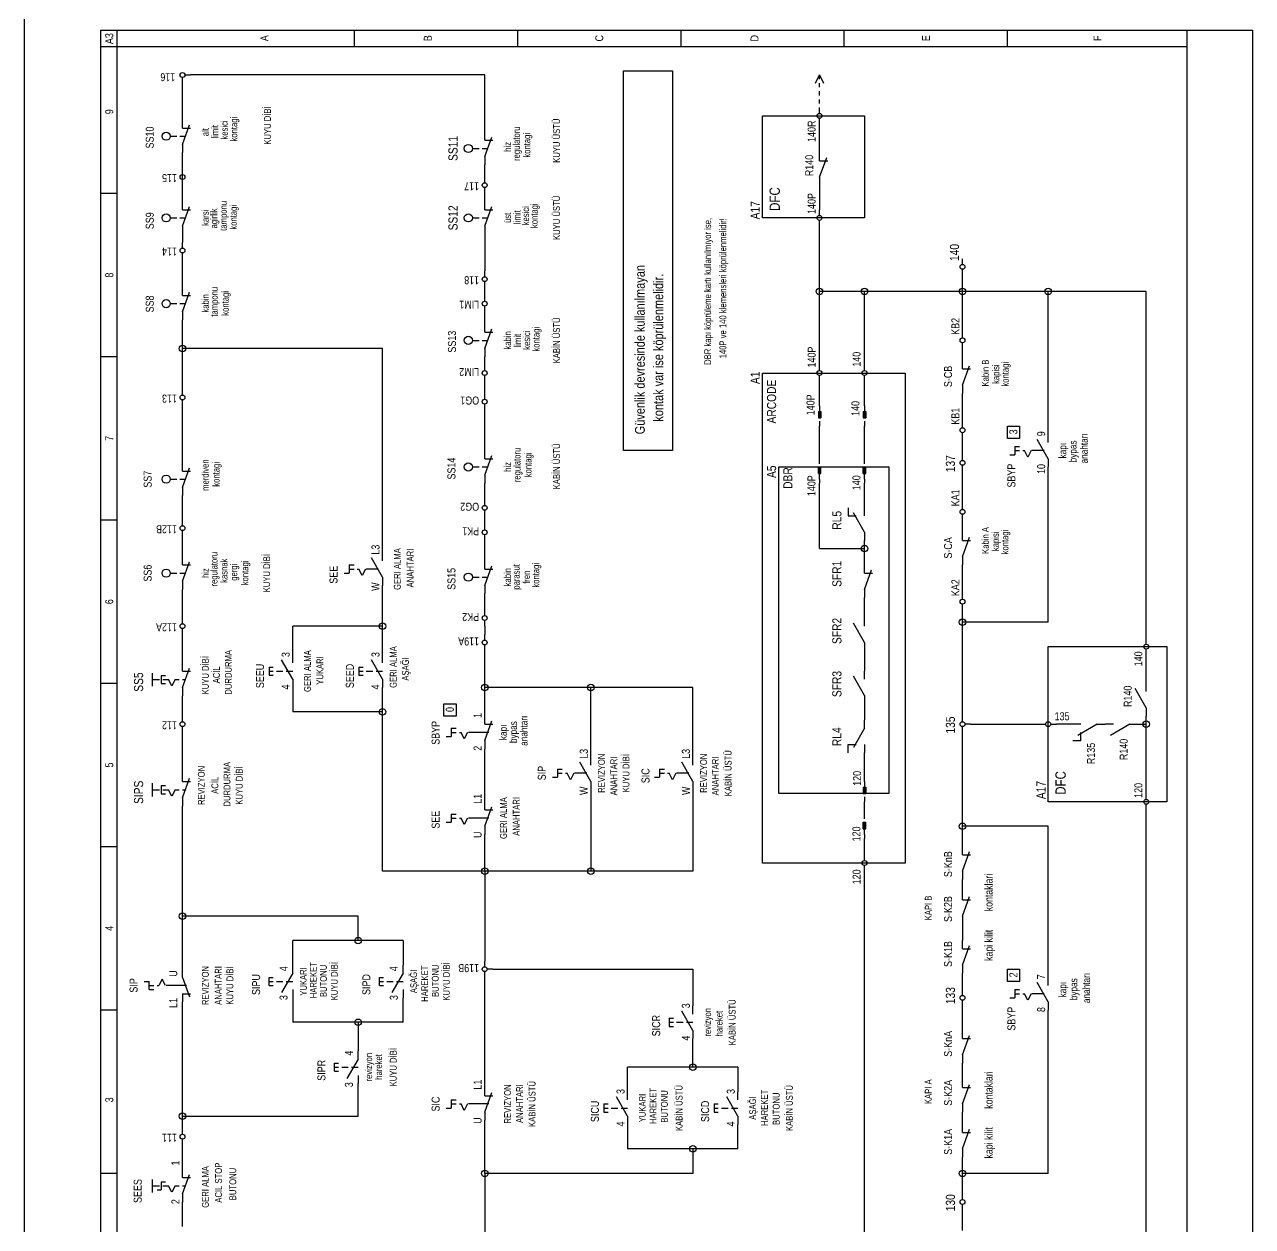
# Model space of a CAD drawing. Header units: centimetres. Extents: x 0 to 12993, y -30 to 2970.
# Drawn here: x 10878 to 11589, y 323 to 1019 of the extents above; entities that cross this region are included whole.
import ezdxf
from ezdxf.enums import TextEntityAlignment as Align

# ---------------------------------------------------------------- set-up
doc = ezdxf.new("R2010")
doc.units = ezdxf.units.CM
for name, color, linetype in [('SCOTT-CERCEVE', 7, 'CONTINUOUS'), ('SCOTT-ELEKTRIK', 3, 'CONTINUOUS'), ('SCOTT-ELEKTRIK-YAZI', 4, 'CONTINUOUS')]:
    doc.layers.add(name, color=color, linetype=linetype)
doc.styles.get("Standard").update_dxf_attribs({"font": 'arial.ttf', "width": 0.8})

msp = doc.modelspace()

# ---------------------------------------------------------------- linework, layer by layer
at = {"layer": 'SCOTT-CERCEVE'}
msp.add_line((10878.2, 0), (10878.2, 2970), dxfattribs=at)
at = {"layer": 'SCOTT-ELEKTRIK'}
for p, q in [((10922.36, 70.2), (10922.36, 1015.95)), ((10922.36, 1015.95), (11589.11, 1015.95)), ((10931.81, 79.66), (10931.81, 1015.95)), ((11068.95, 1015.95), (11068.95, 1006.5)), ((11163.52, 1015.95), (11163.52, 1006.5)), ((11258.1, 1015.95), (11258.1, 1006.5)), ((11352.67, 1006.5), (11352.67, 1015.95)), ((11447.25, 1006.5), (11447.25, 1015.95)), ((11551.28, 70.2), (11551.28, 1015.95)), ((11589.11, 1015.95), (11589.11, 70.2)), ((10922.36, 1006.5), (11551.28, 1006.5)), ((10969.64, 985.22), (10969.64, 988.53)), ((10971.06, 989.94), (10974.37, 989.94)), ((11144.61, 989.94), (10974.37, 989.94)), ((11144.61, 956.84), (11144.61, 989.94)), ((11225, 772.42), (11225, 992.31)), ((11225, 992.31), (11253.37, 992.31)), ((11253.37, 992.31), (11253.37, 772.42)), ((11336.12, 985.22), (11338.49, 989.94)), ((11338.49, 987.58), (11338.49, 989.94)), ((11338.49, 989.94), (11340.85, 985.22)), ((10969.64, 963.94), (10969.64, 985.22)), ((11338.49, 982.85), (11338.49, 985.22)), ((11338.49, 978.12), (11338.49, 980.49)), ((11338.49, 973.39), (11338.49, 975.76)), ((11338.49, 967.72), (11338.49, 971.03)), ((10969.64, 959.21), (10969.64, 963.94)), ((10969.64, 949.75), (10973.77, 961.1)), ((11305.39, 907.19), (11305.39, 966.3)), ((11305.39, 966.3), (11364.5, 966.3)), ((11338.49, 961.57), (11338.49, 964.88)), ((11338.49, 945.02), (11338.49, 961.57)), ((11364.5, 966.3), (11364.5, 907.19)), ((10962.55, 954.48), (10966.44, 954.48)), ((10968.13, 954.48), (10971.36, 954.48)), ((10969.64, 959.21), (10974.37, 959.21)), ((11144.61, 952.11), (11144.61, 956.84)), ((11144.61, 942.66), (11148.74, 954.01)), ((10969.64, 949.75), (10969.64, 945.02)), ((11137.52, 947.39), (11141.41, 947.39)), ((11143.09, 947.39), (11146.33, 947.39)), ((11144.61, 952.11), (11149.34, 952.11)), ((10969.64, 935.56), (10969.64, 945.02)), ((11144.61, 942.66), (11144.61, 937.93)), ((11338.49, 940.29), (11338.49, 945.02)), ((11338.49, 930.84), (11342.62, 942.18)), ((11338.49, 940.29), (11343.22, 940.29)), ((10969.64, 932.25), (10969.64, 935.56)), ((10969.64, 926.11), (10969.64, 933.2)), ((11144.61, 930.84), (11144.61, 937.93)), ((10969.64, 926.11), (10969.64, 929.42)), ((10969.64, 916.65), (10969.64, 926.11)), ((11144.61, 927.52), (11144.61, 930.84)), ((11144.61, 921.38), (11144.61, 924.69)), ((11338.49, 930.84), (11338.49, 926.11)), ((11338.49, 926.11), (11338.49, 911.92)), ((10931.81, 921.38), (10922.36, 921.38)), ((11144.61, 916.65), (11144.61, 921.38)), ((10969.64, 911.92), (10969.64, 916.65)), ((10969.64, 902.46), (10973.77, 913.81)), ((10969.64, 911.92), (10974.37, 911.92)), ((11144.61, 911.92), (11144.61, 916.65)), ((11144.61, 902.46), (11148.74, 913.81)), ((11144.61, 911.92), (11149.34, 911.92)), ((11338.49, 908.61), (11338.49, 911.92)), ((10962.55, 907.19), (10966.44, 907.19)), ((10968.13, 907.19), (10971.36, 907.19)), ((11137.52, 907.19), (11141.41, 907.19)), ((11143.09, 907.19), (11146.33, 907.19)), ((11364.5, 907.19), (11305.39, 907.19)), ((11338.49, 902.46), (11338.49, 905.77)), ((10969.64, 902.46), (10969.64, 897.73)), ((10969.64, 897.73), (10969.64, 893)), ((11144.61, 902.46), (11144.61, 897.73)), ((11144.61, 897.73), (11144.61, 876.45)), ((11338.49, 864.63), (11338.49, 902.46)), ((10969.64, 889.69), (10969.64, 893)), ((10969.64, 883.55), (10969.64, 886.86)), ((10969.64, 867), (10969.64, 883.55)), ((10969.64, 867), (10969.64, 883.55)), ((11421.24, 880.24), (11421.24, 883.55)), ((11144.61, 873.14), (11144.61, 876.45)), ((11421.24, 874.09), (11421.24, 877.4)), ((11144.61, 867), (11144.61, 870.31)), ((11421.24, 864.63), (11421.24, 874.09)), ((10969.64, 862.27), (10969.64, 867)), ((10969.64, 852.81), (10973.77, 864.16)), ((10969.64, 862.27), (10974.37, 862.27)), ((11144.61, 862.27), (11144.61, 867)), ((11144.61, 858.96), (11144.61, 862.27)), ((11338.49, 822.07), (11338.49, 864.63)), ((11364.5, 864.63), (11338.49, 864.63)), ((11364.5, 822.07), (11364.5, 864.63)), ((11421.24, 864.63), (11364.5, 864.63)), ((11421.24, 840.99), (11421.24, 864.63)), ((11470.89, 864.63), (11421.24, 864.63)), ((11470.89, 781.88), (11470.89, 864.63)), ((11527.64, 864.63), (11470.89, 864.63)), ((11527.64, 663.66), (11527.64, 864.63)), ((10962.55, 857.54), (10966.44, 857.54)), ((10968.13, 857.54), (10971.36, 857.54)), ((11144.61, 852.81), (11144.61, 856.12)), ((10969.64, 852.81), (10969.64, 848.08)), ((10969.64, 831.53), (10969.64, 848.08)), ((11144.61, 845.72), (11144.61, 852.81)), ((11144.61, 840.99), (11144.61, 845.72)), ((11144.61, 831.53), (11148.74, 842.88)), ((11144.61, 840.99), (11149.34, 840.99)), ((11421.24, 837.68), (11421.24, 840.99)), ((11137.52, 836.26), (11141.41, 836.26)), ((11143.09, 836.26), (11146.33, 836.26)), ((11421.24, 831.53), (11421.24, 834.84)), ((10931.81, 826.8), (10922.36, 826.8)), ((11085.5, 831.53), (10969.64, 831.53)), ((10969.64, 807.89), (10969.64, 831.53)), ((11085.5, 713.31), (11085.5, 831.53)), ((11144.61, 831.53), (11144.61, 826.8)), ((11144.61, 822.07), (11144.61, 826.8)), ((11421.24, 824.44), (11421.24, 831.53)), ((11144.61, 818.76), (11144.61, 822.07)), ((11338.49, 818.76), (11338.49, 822.07)), ((11364.5, 818.76), (11364.5, 822.07)), ((11421.24, 819.71), (11421.24, 824.44)), ((11421.24, 810.25), (11425.37, 821.6)), ((11421.24, 819.71), (11425.97, 819.71)), ((11144.61, 812.62), (11144.61, 815.93)), ((11144.61, 805.52), (11144.61, 812.62)), ((11305.39, 533.62), (11305.39, 817.34)), ((11305.39, 817.34), (11388.14, 817.34)), ((11338.49, 812.62), (11338.49, 815.93)), ((11338.49, 800.79), (11338.49, 812.62)), ((11364.5, 812.62), (11364.5, 815.93)), ((11364.5, 800.79), (11364.5, 812.62)), ((11388.14, 817.34), (11388.14, 533.62)), ((10969.64, 804.58), (10969.64, 807.89)), ((11144.61, 802.21), (11144.61, 805.52)), ((11421.24, 810.25), (11421.24, 805.52)), ((11421.24, 788.97), (11421.24, 805.52)), ((10969.64, 798.43), (10969.64, 801.74)), ((10969.64, 765.33), (10969.64, 798.43)), ((11144.61, 796.07), (11144.61, 799.38)), ((11338.49, 798.43), (11338.49, 800.79)), ((11338.49, 798.43), (11338.49, 791.34)), ((11364.5, 798.43), (11364.5, 800.79)), ((11364.5, 798.43), (11364.5, 791.34)), ((11144.61, 772.42), (11144.61, 796.07)), ((11337.78, 795.12), (11337.78, 791.34)), ((11337.78, 795.12), (11339.2, 795.12)), ((11337.78, 791.34), (11339.2, 791.34)), ((11338.01, 795.12), (11338.01, 791.34)), ((11338.25, 795.12), (11338.25, 791.34)), ((11338.49, 789.44), (11338.49, 786.61)), ((11338.72, 795.12), (11338.72, 791.34)), ((11338.96, 795.12), (11338.96, 791.34)), ((11339.2, 795.12), (11339.2, 791.34)), ((11363.79, 795.12), (11363.79, 791.34)), ((11363.79, 795.12), (11365.2, 795.12)), ((11363.79, 791.34), (11365.2, 791.34)), ((11364.02, 795.12), (11364.02, 791.34)), ((11364.26, 795.12), (11364.26, 791.34)), ((11364.5, 789.44), (11364.5, 786.61)), ((11364.73, 795.12), (11364.73, 791.34)), ((11364.97, 795.12), (11364.97, 791.34)), ((11365.2, 795.12), (11365.2, 791.34)), ((11338.49, 767.69), (11338.49, 786.61)), ((11364.5, 767.69), (11364.5, 786.61)), ((11421.24, 785.66), (11421.24, 788.97)), ((11421.24, 779.51), (11421.24, 782.82)), ((11447.25, 779.51), (11447.25, 786.61)), ((11447.25, 786.61), (11454.34, 786.61)), ((11454.34, 786.61), (11454.34, 779.51)), ((11421.24, 770.06), (11421.24, 779.51)), ((11454.34, 779.51), (11447.25, 779.51)), ((11470.89, 767.69), (11464.43, 778.88)), ((11470.89, 777.15), (11470.89, 781.88)), ((11144.61, 767.69), (11144.61, 772.42)), ((11144.61, 758.23), (11148.74, 769.58)), ((11253.37, 772.42), (11225, 772.42)), ((11421.24, 766.75), (11421.24, 770.06)), ((11448.67, 770.06), (11451.5, 770.06)), ((11451.5, 774.79), (11454.34, 774.79)), ((11451.5, 774.79), (11451.5, 770.06)), ((11451.5, 772.42), (11454.34, 772.42)), ((11456.23, 772.42), (11457.18, 772.42)), ((11459.07, 768.64), (11457.18, 772.42)), ((11460.96, 772.42), (11459.07, 768.64)), ((11468.53, 772.42), (11461.44, 772.42)), ((10969.64, 760.6), (10969.64, 765.33)), ((10969.64, 751.14), (10973.77, 762.49)), ((11137.52, 762.96), (11141.41, 762.96)), ((11143.09, 762.96), (11146.33, 762.96)), ((11144.61, 767.69), (11149.34, 767.69)), ((11314.84, 573.81), (11314.84, 762.96)), ((11314.84, 762.96), (11378.68, 762.96)), ((11337.78, 762.96), (11339.2, 762.96)), ((11337.78, 759.18), (11337.78, 762.96)), ((11338.01, 759.18), (11338.01, 762.96)), ((11338.25, 759.18), (11338.25, 762.96)), ((11338.49, 764.86), (11338.49, 767.69)), ((11338.49, 755.87), (11338.49, 762.96)), ((11338.72, 759.18), (11338.72, 762.96)), ((11338.96, 759.18), (11338.96, 762.96)), ((11339.2, 759.18), (11339.2, 762.96)), ((11363.79, 762.96), (11365.2, 762.96)), ((11363.79, 759.18), (11363.79, 762.96)), ((11364.02, 759.18), (11364.02, 762.96)), ((11364.26, 759.18), (11364.26, 762.96)), ((11364.5, 764.86), (11364.5, 767.69)), ((11364.5, 755.87), (11364.5, 762.96)), ((11364.73, 759.18), (11364.73, 762.96)), ((11364.97, 759.18), (11364.97, 762.96)), ((11365.2, 759.18), (11365.2, 762.96)), ((11378.68, 762.96), (11378.68, 573.81)), ((11421.24, 760.6), (11421.24, 763.91)), ((11470.89, 767.69), (11470.89, 762.96)), ((11470.89, 673.12), (11470.89, 762.96)), ((10962.55, 755.87), (10966.44, 755.87)), ((10968.13, 755.87), (10971.36, 755.87)), ((10969.64, 760.6), (10974.37, 760.6)), ((11144.61, 758.23), (11144.61, 753.51)), ((11337.78, 759.18), (11339.2, 759.18)), ((11338.49, 755.87), (11338.49, 753.51)), ((11363.79, 759.18), (11365.2, 759.18)), ((11364.5, 755.87), (11364.5, 753.51)), ((11421.24, 741.68), (11421.24, 760.6)), ((10969.64, 751.14), (10969.64, 746.41)), ((11144.61, 744.05), (11144.61, 753.51)), ((11338.49, 715.68), (11338.49, 753.51)), ((11364.5, 739.32), (11364.5, 753.51)), ((10969.64, 732.23), (10969.64, 746.41)), ((11144.61, 740.74), (11144.61, 744.05)), ((11421.24, 738.37), (11421.24, 741.68)), ((11144.61, 734.59), (11144.61, 737.9)), ((11144.61, 729.86), (11144.61, 734.59)), ((11355.04, 739.32), (11355.04, 734.59)), ((11355.04, 734.59), (11359.77, 734.59)), ((11364.5, 725.13), (11358.04, 736.32)), ((11364.5, 734.59), (11364.5, 739.32)), ((11421.24, 732.23), (11421.24, 735.54)), ((10931.81, 732.23), (10922.36, 732.23)), ((10969.64, 728.92), (10969.64, 732.23)), ((10969.64, 722.77), (10969.64, 726.08)), ((11144.61, 726.55), (11144.61, 729.86)), ((11364.5, 725.13), (11364.5, 720.4)), ((11421.24, 725.13), (11421.24, 732.23)), ((11421.24, 720.4), (11421.24, 725.13)), ((10969.64, 710.95), (10969.64, 722.77)), ((11144.61, 720.4), (11144.61, 723.71)), ((11144.61, 708.58), (11144.61, 720.4)), ((11364.5, 715.68), (11364.5, 720.4)), ((11421.24, 710.95), (11425.37, 722.3)), ((11421.24, 720.4), (11425.97, 720.4)), ((10969.64, 706.22), (10969.64, 710.95)), ((11085.5, 708.58), (11085.5, 713.31)), ((11338.49, 715.68), (11364.5, 715.68)), ((11364.5, 706.22), (11364.5, 715.68)), ((11421.24, 710.95), (11421.24, 706.22)), ((10969.64, 696.76), (10973.77, 708.11)), ((10969.64, 706.22), (10974.37, 706.22)), ((11066.11, 706.22), (11068.95, 706.22)), ((11066.11, 706.22), (11066.11, 701.49)), ((11066.11, 703.85), (11068.95, 703.85)), ((11070.84, 703.85), (11071.78, 703.85)), ((11073.68, 700.07), (11071.78, 703.85)), ((11075.57, 703.85), (11073.68, 700.07)), ((11083.13, 703.85), (11076.04, 703.85)), ((11085.5, 699.13), (11079.04, 710.31)), ((11144.61, 703.85), (11144.61, 708.58)), ((11144.61, 694.4), (11148.74, 705.75)), ((11144.61, 703.85), (11149.34, 703.85)), ((11364.5, 701.49), (11364.5, 706.22)), ((11421.24, 689.67), (11421.24, 706.22)), ((10962.55, 701.49), (10966.44, 701.49)), ((10968.13, 701.49), (10971.36, 701.49)), ((10969.64, 696.76), (10969.64, 692.03)), ((11063.27, 701.49), (11066.11, 701.49)), ((11085.5, 699.13), (11085.5, 694.4)), ((11137.52, 699.13), (11141.41, 699.13)), ((11143.09, 699.13), (11146.33, 699.13)), ((11364.5, 692.03), (11368.63, 703.38)), ((11364.5, 701.49), (11369.22, 701.49)), ((10969.64, 675.48), (10969.64, 692.03)), ((11085.5, 670.75), (11085.5, 694.4)), ((11144.61, 694.4), (11144.61, 689.67)), ((11144.61, 680.21), (11144.61, 689.67)), ((11364.5, 692.03), (11364.5, 687.3)), ((11421.24, 686.36), (11421.24, 689.67)), ((11364.5, 675.48), (11364.5, 687.3)), ((11421.24, 680.21), (11421.24, 683.52)), ((10969.64, 672.17), (10969.64, 675.48)), ((11144.61, 676.9), (11144.61, 680.21)), ((11364.5, 670.75), (11364.5, 675.48)), ((11421.24, 673.12), (11421.24, 680.21)), ((10969.64, 666.02), (10969.64, 669.33)), ((11033.48, 654.2), (11033.48, 670.75)), ((11085.5, 670.75), (11033.48, 670.75)), ((11085.5, 654.2), (11085.5, 670.75)), ((11144.61, 670.75), (11144.61, 674.06)), ((11144.61, 670.75), (11144.61, 666.02)), ((11364.5, 661.3), (11358.04, 672.48)), ((11470.89, 673.12), (11421.24, 673.12)), ((11421.24, 618.74), (11421.24, 673.12)), ((10969.64, 649.38), (10969.64, 666.02)), ((11144.61, 662.71), (11144.61, 666.02)), ((11364.5, 661.3), (11364.5, 656.57)), ((11527.64, 660.35), (11527.64, 663.66)), ((11033.48, 649.47), (11033.48, 654.2)), ((11085.5, 649.47), (11085.5, 654.2)), ((11144.61, 656.57), (11144.61, 659.88)), ((11144.61, 635.29), (11144.61, 656.57)), ((11364.5, 656.57), (11364.5, 644.74)), ((11470.89, 569.08), (11470.89, 658.93)), ((11470.89, 658.93), (11539.46, 658.93)), ((11527.64, 654.2), (11527.64, 657.51)), ((11527.64, 637.65), (11527.64, 654.2)), ((11539.46, 658.93), (11539.46, 569.08)), ((10969.64, 644.65), (10969.64, 649.38)), ((11019.77, 647.11), (11022.13, 647.11)), ((11019.77, 647.11), (11019.77, 642.38)), ((11033.48, 640.02), (11027.02, 651.2)), ((11071.78, 647.11), (11074.15, 647.11)), ((11071.78, 647.11), (11071.78, 642.38)), ((11085.5, 640.02), (11079.04, 651.2)), ((10952.23, 636.06), (10952.23, 643.62)), ((10952.24, 639.92), (10956.4, 639.92)), ((10957.35, 642.29), (10959.71, 642.29)), ((10957.35, 642.29), (10957.35, 637.56)), ((10958.29, 639.92), (10961.6, 639.92)), ((10963.5, 636.14), (10961.6, 639.92)), ((10965.39, 639.92), (10963.5, 636.14)), ((10965.39, 639.92), (10967.75, 639.92)), ((10969.64, 635.19), (10973.77, 646.54)), ((10969.64, 644.65), (10974.37, 644.65)), ((10969.64, 639.92), (10971.35, 639.92)), ((11019.77, 644.74), (11022.13, 644.74)), ((11019.77, 642.38), (11022.13, 642.38)), ((11024.02, 644.74), (11027.81, 644.74)), ((11029.7, 644.74), (11033.48, 644.74)), ((11033.48, 640.02), (11033.48, 635.29)), ((11071.78, 644.74), (11074.15, 644.74)), ((11071.78, 642.38), (11074.15, 642.38)), ((11076.04, 644.74), (11079.82, 644.74)), ((11081.72, 644.74), (11085.5, 644.74)), ((11085.5, 640.02), (11085.5, 635.29)), ((11364.5, 630.56), (11358.04, 641.75)), ((11364.5, 640.02), (11364.5, 644.74)), ((10931.81, 637.65), (10922.36, 637.65)), ((10957.35, 637.56), (10959.71, 637.56)), ((10969.64, 635.19), (10969.64, 630.46)), ((11033.48, 635.29), (11033.48, 621.1)), ((11085.5, 621.1), (11085.5, 635.29)), ((11144.61, 618.74), (11144.61, 635.29)), ((11206.08, 635.29), (11144.61, 635.29)), ((11265.19, 635.29), (11206.08, 635.29)), ((11206.08, 595.09), (11206.08, 635.29)), ((11265.19, 595.09), (11265.19, 635.29)), ((11527.64, 623.46), (11521.18, 634.65)), ((11527.64, 632.92), (11527.64, 637.65)), ((10969.64, 618.74), (10969.64, 630.46)), ((11120.96, 618.74), (11120.96, 625.83)), ((11120.96, 625.83), (11128.06, 625.83)), ((11128.06, 625.83), (11128.06, 618.74)), ((11364.5, 630.56), (11364.5, 625.83)), ((11364.5, 625.83), (11364.5, 616.37)), ((10969.64, 615.43), (10969.64, 618.74)), ((11085.5, 621.1), (11033.48, 621.1)), ((11085.5, 528.89), (11085.5, 621.1)), ((11128.06, 618.74), (11120.96, 618.74)), ((11144.61, 614.01), (11144.61, 618.74)), ((11421.24, 615.43), (11421.24, 618.74)), ((11527.64, 623.46), (11527.64, 618.74)), ((11527.64, 614.01), (11527.64, 618.74)), ((10969.64, 609.28), (10969.64, 612.59)), ((11125.22, 611.64), (11128.06, 611.64)), ((11125.22, 611.64), (11125.22, 606.91)), ((11144.61, 604.55), (11148.74, 615.9)), ((11144.61, 614.01), (11149.34, 614.01)), ((11364.5, 611.64), (11358.04, 600.45)), ((11364.5, 611.64), (11364.5, 616.37)), ((11421.24, 609.28), (11421.24, 612.59)), ((11425.97, 614.01), (11422.66, 614.01)), ((11425.97, 614.01), (11466.16, 614.01)), ((11466.16, 614.01), (11469.47, 614.01)), ((11472.31, 614.01), (11475.62, 614.01)), ((11485.08, 614.01), (11475.62, 614.01)), ((11489.81, 614.01), (11485.08, 614.01)), ((11499.27, 614.01), (11488.08, 607.55)), ((11499.27, 614.01), (11503.99, 614.01)), ((11508.72, 614.01), (11503.99, 614.01)), ((11518.18, 614.01), (11506.99, 607.55)), ((11518.18, 614.01), (11522.91, 614.01)), ((11522.91, 614.01), (11527.64, 614.01)), ((11527.64, 573.81), (11527.64, 614.01)), ((10969.64, 585.54), (10969.64, 609.28)), ((11122.38, 606.91), (11125.22, 606.91)), ((11125.22, 609.28), (11128.06, 609.28)), ((11129.95, 609.28), (11130.89, 609.28)), ((11132.79, 605.5), (11130.89, 609.28)), ((11134.68, 609.28), (11132.79, 605.5)), ((11146.97, 609.28), (11135.15, 609.28)), ((11144.61, 604.55), (11144.61, 599.82)), ((11421.24, 554.9), (11421.24, 609.28)), ((11485.08, 604.55), (11489.81, 604.55)), ((11489.81, 604.55), (11489.81, 609.28)), ((11144.61, 569.08), (11144.61, 599.82)), ((11355.04, 597.46), (11355.04, 602.19)), ((11355.04, 602.19), (11359.77, 602.19)), ((11364.5, 602.19), (11364.5, 597.46)), ((11364.5, 583.27), (11364.5, 597.46)), ((11206.08, 580.91), (11199.62, 592.09)), ((11206.08, 590.36), (11206.08, 595.09)), ((11265.19, 580.91), (11258.73, 592.09)), ((11265.19, 590.36), (11265.19, 595.09)), ((10969.64, 580.81), (10969.64, 585.54)), ((11183.86, 583.27), (11186.69, 583.27)), ((11186.69, 588), (11189.53, 588)), ((11186.69, 588), (11186.69, 583.27)), ((11186.69, 585.63), (11189.53, 585.63)), ((11191.42, 585.63), (11192.37, 585.63)), ((11194.26, 581.85), (11192.37, 585.63)), ((11196.15, 585.63), (11194.26, 581.85)), ((11203.72, 585.63), (11196.62, 585.63)), ((11242.97, 583.27), (11245.8, 583.27)), ((11245.8, 588), (11248.64, 588)), ((11245.8, 588), (11245.8, 583.27)), ((11245.8, 585.63), (11248.64, 585.63)), ((11250.53, 585.63), (11251.48, 585.63)), ((11253.37, 581.85), (11251.48, 585.63)), ((11255.26, 585.63), (11253.37, 581.85)), ((11262.83, 585.63), (11255.73, 585.63)), ((11364.5, 580.91), (11364.5, 583.27)), ((10952.23, 572.22), (10952.23, 579.79)), ((10952.24, 576.08), (10956.4, 576.08)), ((10957.35, 578.45), (10959.71, 578.45)), ((10957.35, 578.45), (10957.35, 573.72)), ((10958.29, 576.08), (10961.6, 576.08)), ((10963.5, 572.3), (10961.6, 576.08)), ((10965.39, 576.08), (10963.5, 572.3)), ((10965.39, 576.08), (10967.75, 576.08)), ((10969.64, 571.35), (10973.77, 582.7)), ((10969.64, 580.81), (10974.37, 580.81)), ((10969.64, 576.08), (10971.35, 576.08)), ((11206.08, 580.91), (11206.08, 576.18)), ((11206.08, 576.18), (11206.08, 528.89)), ((11265.19, 580.91), (11265.19, 576.18)), ((11265.19, 576.18), (11265.19, 528.89)), ((11363.79, 577.6), (11363.79, 573.81)), ((11363.79, 577.6), (11365.2, 577.6)), ((11364.02, 577.6), (11364.02, 573.81)), ((11364.26, 577.6), (11364.26, 573.81)), ((11364.5, 580.91), (11364.5, 573.81)), ((11364.73, 577.6), (11364.73, 573.81)), ((11364.97, 577.6), (11364.97, 573.81)), ((11365.2, 577.6), (11365.2, 573.81)), ((10957.35, 573.72), (10959.71, 573.72)), ((10969.64, 571.35), (10969.64, 566.63)), ((11144.61, 564.36), (11144.61, 569.08)), ((11378.68, 573.81), (11314.84, 573.81)), ((11363.79, 573.81), (11365.2, 573.81)), ((11364.5, 571.92), (11364.5, 569.08)), ((11364.5, 561.99), (11364.5, 569.08)), ((11539.46, 569.08), (11470.89, 569.08)), ((11527.64, 570.5), (11527.64, 573.81)), ((10969.64, 502.88), (10969.64, 566.63)), ((11125.22, 561.99), (11128.06, 561.99)), ((11125.22, 561.99), (11125.22, 557.26)), ((11144.61, 554.9), (11148.74, 566.25)), ((11144.61, 564.36), (11149.34, 564.36)), ((11364.5, 559.15), (11364.5, 561.99)), ((11527.64, 564.36), (11527.64, 567.67)), ((11527.64, 117.49), (11527.64, 564.36)), ((11122.38, 557.26), (11125.22, 557.26)), ((11125.22, 559.63), (11128.06, 559.63)), ((11129.95, 559.63), (11130.89, 559.63)), ((11132.79, 555.84), (11130.89, 559.63)), ((11134.68, 559.63), (11132.79, 555.84)), ((11146.97, 559.63), (11135.15, 559.63)), ((11144.61, 554.9), (11144.61, 550.17)), ((11363.79, 557.26), (11365.2, 557.26)), ((11363.79, 553.48), (11363.79, 557.26)), ((11364.02, 553.48), (11364.02, 557.26)), ((11364.26, 553.48), (11364.26, 557.26)), ((11364.5, 550.17), (11364.5, 557.26)), ((11364.73, 553.48), (11364.73, 557.26)), ((11364.97, 553.48), (11364.97, 557.26)), ((11365.2, 553.48), (11365.2, 557.26)), ((11470.89, 554.9), (11421.24, 554.9)), ((11421.24, 543.08), (11421.24, 554.9)), ((11470.89, 467.42), (11470.89, 554.9)), ((11144.61, 528.89), (11144.61, 550.17)), ((11144.61, 528.89), (11144.61, 550.17)), ((11144.61, 528.89), (11144.61, 550.17)), ((11363.79, 553.48), (11365.2, 553.48)), ((11364.5, 550.17), (11364.5, 547.8)), ((11364.5, 538.35), (11364.5, 547.8)), ((10931.81, 543.08), (10922.36, 543.08)), ((11421.24, 538.35), (11421.24, 543.08)), ((11388.14, 533.62), (11305.39, 533.62)), ((11364.5, 535.04), (11364.5, 538.35)), ((11421.24, 528.89), (11425.37, 540.24)), ((11421.24, 538.35), (11425.97, 538.35)), ((11144.61, 528.89), (11085.5, 528.89)), ((11206.08, 528.89), (11144.61, 528.89)), ((11144.61, 528.89), (11144.61, 476.87)), ((11265.19, 528.89), (11206.08, 528.89)), ((11364.5, 528.89), (11364.5, 532.2)), ((11364.5, 117.49), (11364.5, 528.89)), ((11421.24, 528.89), (11421.24, 524.16)), ((11421.24, 517.07), (11421.24, 524.16)), ((11421.24, 512.34), (11421.24, 517.07)), ((11421.24, 502.88), (11425.37, 514.23)), ((11421.24, 512.34), (11425.97, 512.34)), ((11071.31, 502.88), (10969.64, 502.88)), ((10969.64, 472.14), (10969.64, 502.88)), ((11071.31, 488.69), (11071.31, 502.88)), ((11421.24, 502.88), (11421.24, 498.15)), ((11421.24, 498.15), (11421.24, 488.69)), ((11033.48, 474.51), (11033.48, 488.69)), ((11071.31, 488.69), (11033.48, 488.69)), ((11097.32, 488.69), (11071.31, 488.69)), ((11097.32, 488.69), (11097.32, 474.51)), ((11421.24, 483.97), (11421.24, 488.69)), ((11421.24, 474.51), (11425.37, 485.86)), ((11421.24, 483.97), (11425.97, 483.97)), ((11144.61, 473.56), (11144.61, 476.87)), ((10969.64, 467.42), (10969.64, 472.14)), ((11033.48, 469.78), (11027.02, 458.59)), ((11033.48, 469.78), (11033.48, 474.51)), ((11097.32, 469.78), (11090.86, 458.59)), ((11097.32, 469.78), (11097.32, 474.51)), ((11144.61, 467.42), (11144.61, 470.73)), ((11149.34, 472.14), (11146.03, 472.14)), ((11149.34, 472.14), (11265.19, 472.14)), ((11265.19, 472.14), (11265.19, 450.86)), ((11421.24, 474.51), (11421.24, 469.78)), ((11421.24, 460.32), (11421.24, 469.78)), ((11447.25, 465.05), (11447.25, 472.14)), ((11447.25, 472.14), (11454.34, 472.14)), ((11454.34, 472.14), (11454.34, 465.05)), ((10947.42, 465.05), (10950.26, 465.05)), ((10950.26, 460.32), (10950.26, 465.05)), ((10950.26, 462.69), (10953.09, 462.69)), ((10954.98, 462.69), (10955.93, 462.69)), ((10957.82, 466.47), (10955.93, 462.69)), ((10959.71, 462.69), (10957.82, 466.47)), ((10972.01, 462.69), (10960.19, 462.69)), ((10969.64, 467.42), (10973.77, 456.07)), ((11019.77, 467.42), (11022.13, 467.42)), ((11019.77, 462.69), (11019.77, 467.42)), ((11019.77, 465.05), (11022.13, 465.05)), ((11019.77, 462.69), (11022.13, 462.69)), ((11024.02, 465.05), (11027.81, 465.05)), ((11029.7, 465.05), (11033.48, 465.05)), ((11083.61, 467.42), (11085.97, 467.42)), ((11083.61, 462.69), (11083.61, 467.42)), ((11083.61, 465.05), (11085.97, 465.05)), ((11083.61, 462.69), (11085.97, 462.69)), ((11087.86, 465.05), (11091.65, 465.05)), ((11093.54, 465.05), (11097.32, 465.05)), ((11144.61, 403.58), (11144.61, 467.42)), ((11454.34, 465.05), (11447.25, 465.05)), ((11470.89, 453.23), (11464.43, 464.42)), ((11470.89, 462.69), (11470.89, 467.42)), ((10950.26, 460.32), (10953.09, 460.32)), ((10969.64, 457.96), (10969.64, 453.23)), ((10969.64, 457.96), (10974.37, 457.96)), ((11033.48, 460.32), (11033.48, 455.59)), ((11033.48, 455.59), (11033.48, 441.41)), ((11097.32, 460.32), (11097.32, 455.59)), ((11097.32, 441.41), (11097.32, 455.59)), ((11421.24, 457.01), (11421.24, 460.32)), ((11448.67, 455.59), (11451.5, 455.59)), ((11451.5, 460.32), (11454.34, 460.32)), ((11451.5, 460.32), (11451.5, 455.59)), ((11451.5, 457.96), (11454.34, 457.96)), ((11456.23, 457.96), (11457.18, 457.96)), ((11459.07, 454.17), (11457.18, 457.96)), ((11460.96, 457.96), (11459.07, 454.17)), ((11468.53, 457.96), (11461.44, 457.96)), ((10931.81, 448.5), (10922.36, 448.5)), ((10969.64, 387.03), (10969.64, 453.23)), ((11265.19, 446.14), (11265.19, 450.86)), ((11421.24, 450.86), (11421.24, 454.17)), ((11421.24, 436.68), (11421.24, 450.86)), ((11470.89, 453.23), (11470.89, 448.5)), ((11470.89, 353.92), (11470.89, 448.5)), ((11071.31, 441.41), (11033.48, 441.41)), ((11071.31, 441.41), (11071.31, 424.86)), ((11097.32, 441.41), (11071.31, 441.41)), ((11251.48, 443.77), (11253.84, 443.77)), ((11251.48, 443.77), (11251.48, 439.04)), ((11251.48, 441.41), (11253.84, 441.41)), ((11255.73, 441.41), (11259.52, 441.41)), ((11265.19, 436.68), (11258.73, 447.87)), ((11261.41, 441.41), (11265.19, 441.41)), ((11251.48, 439.04), (11253.84, 439.04)), ((11265.19, 436.68), (11265.19, 431.95)), ((11421.24, 431.95), (11421.24, 436.68)), ((11421.24, 422.49), (11425.37, 433.84)), ((11265.19, 415.4), (11265.19, 431.95)), ((11421.24, 431.95), (11425.97, 431.95)), ((11071.31, 420.13), (11064.85, 408.94)), ((11071.31, 420.13), (11071.31, 424.86)), ((11421.24, 422.49), (11421.24, 417.76)), ((11057.6, 417.76), (11059.96, 417.76)), ((11057.6, 413.03), (11057.6, 417.76)), ((11057.6, 415.4), (11059.96, 415.4)), ((11057.6, 413.03), (11059.96, 413.03)), ((11061.85, 415.4), (11065.64, 415.4)), ((11067.53, 415.4), (11071.31, 415.4)), ((11227.36, 401.21), (11227.36, 415.4)), ((11265.19, 415.4), (11227.36, 415.4)), ((11291.2, 415.4), (11265.19, 415.4)), ((11291.2, 415.4), (11291.2, 401.21)), ((11421.24, 408.31), (11421.24, 417.76)), ((11071.31, 410.67), (11071.31, 405.94)), ((11071.31, 387.03), (11071.31, 405.94)), ((11421.24, 403.58), (11421.24, 408.31)), ((11421.24, 394.12), (11425.37, 405.47)), ((11144.61, 398.85), (11144.61, 403.58)), ((11144.61, 389.39), (11148.74, 400.74)), ((11144.61, 398.85), (11149.34, 398.85)), ((11227.36, 387.03), (11220.9, 398.21)), ((11227.36, 396.48), (11227.36, 401.21)), ((11291.2, 387.03), (11284.74, 398.21)), ((11291.2, 396.48), (11291.2, 401.21)), ((11421.24, 403.58), (11425.97, 403.58)), ((11122.38, 391.76), (11125.22, 391.76)), ((11125.22, 396.48), (11128.06, 396.48)), ((11125.22, 396.48), (11125.22, 391.76)), ((11125.22, 394.12), (11128.06, 394.12)), ((11129.95, 394.12), (11130.89, 394.12)), ((11132.79, 390.34), (11130.89, 394.12)), ((11134.68, 394.12), (11132.79, 390.34)), ((11146.97, 394.12), (11135.15, 394.12)), ((11213.65, 394.12), (11216.01, 394.12)), ((11213.65, 394.12), (11213.65, 389.39)), ((11213.65, 391.76), (11216.01, 391.76)), ((11217.9, 391.76), (11221.69, 391.76)), ((11223.58, 391.76), (11227.36, 391.76)), ((11277.49, 394.12), (11279.85, 394.12)), ((11277.49, 394.12), (11277.49, 389.39)), ((11277.49, 391.76), (11279.85, 391.76)), ((11281.74, 391.76), (11285.53, 391.76)), ((11287.42, 391.76), (11291.2, 391.76)), ((11421.24, 394.12), (11421.24, 389.39)), ((10969.64, 387.03), (11071.31, 387.03)), ((10969.64, 379.93), (10969.64, 387.03)), ((10969.64, 379.93), (10969.64, 387.03)), ((11144.61, 389.39), (11144.61, 384.66)), ((11144.61, 353.92), (11144.61, 384.66)), ((11213.65, 389.39), (11216.01, 389.39)), ((11227.36, 387.03), (11227.36, 382.3)), ((11277.49, 389.39), (11279.85, 389.39)), ((11291.2, 387.03), (11291.2, 382.3)), ((11421.24, 382.3), (11421.24, 389.39)), ((10969.64, 376.62), (10969.64, 379.93)), ((10969.64, 377.57), (10969.64, 379.93)), ((11227.36, 382.3), (11227.36, 368.11)), ((11291.2, 368.11), (11291.2, 382.3)), ((11421.24, 377.57), (11421.24, 382.3)), ((11421.24, 368.11), (11425.37, 379.46)), ((11421.24, 377.57), (11425.97, 377.57)), ((10969.64, 370.48), (10969.64, 373.79)), ((10969.64, 356.19), (10969.64, 370.48)), ((11265.19, 368.11), (11227.36, 368.11)), ((11265.19, 368.11), (11265.19, 353.92)), ((11291.2, 368.11), (11265.19, 368.11)), ((11421.24, 368.11), (11421.24, 363.38)), ((11421.24, 353.92), (11421.24, 363.38)), ((10969.64, 351.47), (10969.64, 356.19)), ((10931.81, 353.92), (10922.36, 353.92)), ((10952.23, 342.87), (10952.23, 350.44)), ((10957.35, 349.1), (10959.71, 349.1)), ((10957.35, 349.1), (10957.35, 344.37)), ((10969.64, 342.01), (10973.77, 353.36)), ((10969.64, 351.47), (10974.37, 351.47)), ((11265.19, 353.92), (11144.61, 353.92)), ((11144.61, 353.92), (11144.61, 294.72)), ((11470.89, 353.92), (11421.24, 353.92)), ((11421.24, 342.1), (11421.24, 353.92)), ((10952.24, 346.74), (10956.4, 346.74)), ((10954.98, 344.37), (10957.35, 344.37)), ((10958.29, 346.74), (10961.6, 346.74)), ((10963.5, 342.95), (10961.6, 346.74)), ((10965.39, 346.74), (10963.5, 342.95)), ((10965.39, 346.74), (10967.75, 346.74)), ((10969.64, 346.74), (10971.35, 346.74)), ((10969.64, 342.01), (10969.64, 337.28)), ((11421.24, 338.79), (11421.24, 342.1)), ((10969.64, 323.19), (10969.64, 337.28)), ((11421.24, 332.65), (11421.24, 335.96)), ((11421.24, 320.82), (11421.24, 332.65))]:
    msp.add_line(p, q, dxfattribs=at)
for centre, radius in [((10969.64, 989.94), 1.42), ((11338.49, 966.3), 1.42), ((10960.19, 954.48), 2.36), ((11135.15, 947.39), 2.36), ((10969.64, 930.84), 1.42), ((11144.61, 926.11), 1.42), ((10960.19, 907.19), 2.36), ((11135.15, 907.19), 2.36), ((11338.49, 907.19), 1.42), ((10969.64, 888.28), 1.42), ((11421.24, 878.82), 1.42), ((11144.61, 871.73), 1.42), ((11338.49, 864.63), 1.89), ((11364.5, 864.63), 1.89), ((11421.24, 864.63), 1.89), ((11470.89, 864.63), 1.89), ((10960.19, 857.54), 2.36), ((11144.61, 857.54), 1.42), ((10969.64, 831.53), 1.89), ((11135.15, 836.26), 2.36), ((11421.24, 836.26), 1.42), ((11144.61, 817.34), 1.42), ((11338.49, 817.34), 1.42), ((11364.5, 817.34), 1.42), ((10969.64, 803.16), 1.42), ((11144.61, 800.79), 1.42), ((11421.24, 784.24), 1.42), ((11135.15, 762.96), 2.36), ((11421.24, 765.33), 1.42), ((10960.19, 755.87), 2.36), ((11144.61, 739.32), 1.42), ((11421.24, 736.96), 1.42), ((10969.64, 727.5), 1.42), ((11144.61, 725.13), 1.42), ((11364.5, 715.68), 1.89), ((10960.19, 701.49), 2.36), ((11135.15, 699.13), 2.36), ((11421.24, 684.94), 1.42), ((11144.61, 675.48), 1.42), ((10969.64, 670.75), 1.42), ((11085.5, 670.75), 1.89), ((11421.24, 673.12), 1.89), ((11144.61, 661.3), 1.42), ((11527.64, 658.93), 1.42), ((11144.61, 635.29), 1.89), ((11206.08, 635.29), 1.89), ((11085.5, 621.1), 1.89), ((10969.64, 614.01), 1.42), ((11421.24, 614.01), 1.42), ((11421.24, 614.01), 1.42), ((11470.89, 614.01), 1.42), ((11527.64, 614.01), 1.89), ((11527.64, 569.08), 1.42), ((11421.24, 554.9), 1.89), ((11364.5, 533.62), 1.42), ((11144.61, 528.89), 1.89), ((11206.08, 528.89), 1.89), ((10969.64, 502.88), 1.89), ((11071.31, 488.69), 1.89), ((11144.61, 472.14), 1.42), ((11421.24, 455.59), 1.42), ((11071.31, 441.41), 1.89), ((11265.19, 415.4), 1.89), ((10969.64, 387.03), 1.89), ((10969.64, 375.2), 1.42), ((11265.19, 368.11), 1.89), ((11144.61, 353.92), 1.89), ((11421.24, 353.92), 1.89), ((11421.24, 337.37), 1.42)]:
    msp.add_circle(centre, radius, dxfattribs=at)

# ---------------------------------------------------------------- texts
at = {"layer": 'SCOTT-ELEKTRIK-YAZI', "width": 0.8}
for s, height, rotation, p in [('A3', 4.634, 90, (10929.54, 1007.82)), ('116', 4.634, 180, (10965.48, 990.98)), ('115', 4.634, 180, (10966.43, 932.54)), ('117', 4.634, 180, (11141.39, 927.81)), ('DFC', 5.958, 90, (11315.51, 911.26)), ('140P', 4.634, 90, (11336.22, 909.46)), ('A17', 5.296, 90, (11303.87, 906.34)), ('114', 4.634, 180, (10966.43, 889.98)), ('140', 5.296, 90, (11419.25, 882.22)), ('Güvenlik devresinde kullanılmayan', 5.6745, 90, (11237.29, 781.88)), ('118', 4.634, 180, (11141.39, 873.43)), ('kontak var ise köprülenmelidir.', 5.6745, 90, (11247.94, 789.18)), ('LIM1', 4.634, 180, (11141.39, 859.24)), ('KB2', 4.634, 90, (11419.44, 839.48)), ('140P', 4.634, 90, (11336.22, 820.56)), ('140', 4.634, 90, (11362.23, 821.03)), ('LIM2', 4.634, 180, (11141.39, 820.28)), ('S-CB', 4.634, 90, (11415.19, 809.21)), ('113', 4.634, 180, (10966.43, 804.86)), ('OG1', 4.634, 180, (11141.39, 803.73)), ('KB1', 4.634, 90, (11419.44, 787.46)), ('9', 4.63, 90, (11469.1, 780.74)), ('DBR', 5.296, 90, (11322.79, 750.29)), ('KA1', 4.634, 90, (11419.44, 740.17)), ('OG2', 4.634, 180, (11141.39, 742.25)), ('RL5', 5.296, 90, (11351.16, 726.65)), ('112B', 4.634, 180, (10966.43, 729.2)), ('PK1', 4.634, 180, (11141.39, 728.07)), ('S-CA', 4.634, 90, (11415.19, 709.91)), ('L3', 4.634, 90, (11083.7, 712.18)), ('SFR1', 5.296, 90, (11351.16, 693.55)), ('KA2', 4.634, 90, (11419.44, 688.15)), ('PK2', 4.634, 180, (11141.39, 678.41)), ('112A', 4.634, 180, (10966.43, 672.45)), ('SFR2', 5.296, 90, (11351.16, 660.44)), ('119A', 4.634, 180, (11141.39, 664.23)), ('3', 4.63, 90, (11031.68, 652.88)), ('3', 4.63, 90, (11083.7, 652.88)), ('SFR3', 5.296, 90, (11351.16, 629.71)), ('1', 4.63, 90, (11142.81, 617.6)), ('112', 4.634, 180, (10966.43, 615.71)), ('RL4', 5.296, 90, (11351.16, 601.33)), ('L3', 4.634, 90, (11204.28, 593.96)), ('L3', 4.634, 90, (11263.39, 593.96)), ('DFC', 5.958, 90, (11481.01, 573.15)), ('A17', 5.296, 90, (11469.38, 570.6)), ('120', 4.634, 90, (11525.37, 571.35)), ('L1', 4.634, 90, (11142.81, 567.95)), ('S-KnB', 4.634, 90, (11415.19, 525.48)), ('kontaklari', 4.54, 90, (11438.64, 505.7)), ('S-K2B', 4.634, 90, (11415.19, 499.48)), ('kapi kilit', 4.54, 90, (11438.64, 476.93)), ('S-K1B', 4.634, 90, (11415.19, 473.47)), ('119B', 4.634, 180, (11141.39, 475.08)), ('7', 4.63, 90, (11469.1, 466.28)), ('L1', 4.634, 90, (10966.62, 449.73)), ('3', 4.63, 90, (11030.46, 454.27)), ('3', 4.63, 90, (11094.29, 454.27)), ('133', 5.296, 90, (11416.89, 451.91)), ('3', 4.63, 90, (11263.39, 449.54)), ('S-KnA', 4.634, 90, (11415.19, 421.45)), ('4', 4.63, 90, (11068.29, 422.11)), ('kontaklari', 4.54, 90, (11438.64, 391.3)), ('L1', 4.634, 90, (11142.81, 402.44)), ('S-K2A', 4.634, 90, (11415.19, 393.08)), ('3', 4.63, 90, (11225.56, 399.89)), ('3', 4.63, 90, (11289.4, 399.89)), ('111', 4.634, 180, (10966.43, 376.91)), ('S-K1A', 4.634, 90, (11415.19, 364.71)), ('kapi kilit', 4.54, 90, (11438.64, 362.53)), ('1', 4.63, 90, (10967.85, 358.46)), ('GERI ALMA', 3.972, 90, (10984.87, 333.97)), ('ACIL STOP', 3.972, 90, (10992.48, 336.94)), ('BUTONU', 3.972, 90, (11000.74, 338.38))]:
    msp.add_text(s, height=height, rotation=rotation, dxfattribs=at).set_placement(p)
for s, height, p in [('A', 4.63, (11019.39, 1011.22)), ('B', 4.63, (11113.97, 1011.22)), ('C', 4.63, (11213.27, 1011.22)), ('D', 4.63, (11303.12, 1011.22)), ('E', 4.63, (11402.42, 1011.22)), ('F', 4.63, (11501.72, 1011.22)), ('9', 4.63, (10929.54, 968.67)), ('KUYU DİBİ', 3.972, (11020.83, 960.72)), ('limit', 3.972, (10990.33, 957.02)), ('kesici', 3.972, (10995.86, 958.11)), ('kontagi', 3.972, (11001.38, 958.59)), ('regulatoru', 3.972, (11165, 950.15)), ('KUYU ÜSTÜ', 3.972, (11188.21, 951.89)), ('alt', 3.972, (10984.85, 956.84)), ('SS11', 5.296, (11128.91, 947.39)), ('kontagi', 3.972, (11171, 949.22)), ('hiz', 3.972, (11159.84, 948.33)), ('KUYU ÜSTÜ', 3.972, (11188.2, 907.19)), ('karsi', 3.972, (10984.86, 907.26)), ('agirlik', 3.972, (10989.77, 906.86)), ('tamponu', 3.972, (10995.29, 908.36)), ('kontagi', 3.972, (11001.07, 907.53)), ('SS12', 5.296, (11128.91, 907.19)), ('üst', 3.972, (11159.84, 907.19)), ('limit', 3.972, (11165.36, 907.58)), ('kesici', 3.972, (11170.3, 908.42)), ('kontagi', 3.972, (11175.31, 908.44)), ('DBR kapı köprüleme kartı kullanılmıyor ise,', 3.9722, (11275.69, 864.63)), ('140P ve 140 klemensleri köprülenmelidir!', 3.9722, (11284.48, 866.45)), ('8', 4.63, (10929.54, 874.09)), ('SS8', 4.634, (10953, 857.35)), ('kabin', 3.972, (10984.87, 857.67)), ('tamponu', 3.972, (10990.02, 858.6)), ('kontagi', 3.972, (10996.39, 857.71)), ('KABİN ÜSTÜ', 3.972, (11188.21, 836.26)), ('kabin', 3.972, (11159.84, 836.26)), ('limit', 3.972, (11165.59, 836.11)), ('kesici', 3.972, (11170.9, 836.4)), ('kontagi', 3.972, (11176.36, 836.91)), ('Kabin B', 3.972, (11436.47, 817.34)), ('kapisi', 3.972, (11442.54, 816.69)), ('kontagi', 3.972, (11447.99, 816.64)), ('3', 4.63, (11453.02, 783.3)), ('anahtarı', 4.256, (11493.77, 773.74)), ('7', 4.63, (10929.54, 779.51)), ('KABİN ÜSTÜ', 3.972, (11188.22, 763.33)), ('kapı', 4.256, (11481.3, 772.42)), ('bypas', 4.256, (11487.26, 771.96)), ('SS14', 4.634, (11127.68, 762.02)), ('regulatoru', 3.972, (11165.34, 764.12)), ('kontagi', 3.972, (11171.71, 764.14)), ('137', 5.296, (11416.89, 764.86)), ('merdiven', 3.972, (10984.83, 758.23)), ('kontagi', 3.972, (10991.09, 758.7)), ('hiz', 3.972, (11159.84, 762.96)), ('SS7', 4.634, (10951.77, 755.87)), ('Kabin A', 3.972, (11436.47, 720.4)), ('kapisi', 3.972, (11442.28, 719.9)), ('kontagi', 3.972, (11447.83, 719.5)), ('regulatoru', 3.972, (10989.9, 703.76)), ('KUYU DİBİ', 3.972, (11020.34, 701.49)), ('GERI ALMA', 3.972, (11096, 703.85)), ('ANAHTARI', 3.972, (11103.42, 704.42)), ('SS6', 4.634, (10951.77, 701.49)), ('hiz', 3.972, (10984.87, 701.49)), ('kasnak', 3.972, (10995.67, 702.91)), ('gergi', 3.972, (11001.35, 702)), ('kontagi', 3.972, (11007.75, 701.62)), ('SS15', 4.634, (11127.68, 698.18)), ('kabin', 3.972, (11159.84, 699.13)), ('parasut', 3.972, (11164.85, 699.3)), ('kontagi', 3.972, (11176.18, 700.23)), ('fren', 3.972, (11170.83, 699.11)), ('6', 4.63, (10929.54, 684.94)), ('DURDURMA', 3.972, (10998.15, 644.03)), ('GERI ALMA', 3.972, (11043.98, 644.74)), ('GERI ALMA', 3.972, (11093.63, 647.11)), ('KUYU DİBİ', 3.972, (10984.87, 642.38)), ('ACİL', 3.972, (10991.27, 642.63)), ('YUKARI', 3.972, (11051.16, 645.14)), ('AŞAĞI', 3.972, (11100.68, 646.01)), ('SS5', 5.296, (10946.85, 638.41)), ('0', 4.63, (11126.73, 622.52)), ('kapı', 4.256, (11157.38, 609.28)), ('bypas', 4.256, (11163.28, 609.42)), ('anahtarı', 4.256, (11169.38, 610.21)), ('135', 5.296, (11416.89, 613.53)), ('KABİN ÜSTÜ', 3.972, (11287.51, 585.63)), ('5', 4.63, (10929.54, 590.36)), ('DURDURMA', 3.972, (10997.39, 579.25)), ('REVIZYON', 3.972, (11214.22, 585.63)), ('ANAHTARI', 3.972, (11221.31, 584)), ('KUYU DİBİ', 3.972, (11228.4, 585.63)), ('REVIZYON', 3.972, (11273.32, 585.63)), ('ANAHTARI', 3.972, (11280.09, 584.01)), ('REVIZYON', 3.972, (10982.51, 578.54)), ('ACİL', 3.972, (10990.36, 578.63)), ('KUYU DİBİ', 3.972, (11004.47, 578.52)), ('SIPS', 5.296, (10946.85, 574.57)), ('GERI ALMA', 3.972, (11157.47, 559.63)), ('ANAHTARI', 3.972, (11164.85, 560.61)), ('KAPI B', 3.972, (11403.37, 507.61)), ('4', 4.63, (10929.54, 495.79)), ('REVIZYON', 3.972, (10984.86, 462.69)), ('ANAHTARI', 3.972, (10992.33, 462.71)), ('KUYU DİBİ', 3.972, (10999.05, 462.69)), ('YUKARI', 3.972, (11041.62, 465.05)), ('HAREKET', 3.972, (11047.41, 465.76)), ('BUTONU', 3.972, (11053.2, 465.35)), ('KUYU DİBİ', 3.972, (11059.52, 465.22)), ('AŞAĞI', 3.972, (11105.45, 465.05)), ('HAREKET', 3.972, (11111.84, 463.75)), ('BUTONU', 3.972, (11117.99, 465.45)), ('KUYU DİBİ', 3.972, (11124.37, 465.05)), ('2', 4.63, (11453.02, 468.83)), ('anahtarı', 4.256, (11495.09, 461.25)), ('kapı', 4.256, (11481.3, 460.32)), ('bypas', 4.256, (11487.72, 460.54)), ('revizyon', 3.972, (11275.69, 441.41)), ('hareket', 3.972, (11282.32, 440.63)), ('KABİN ÜSTÜ', 3.972, (11289.88, 441.41)), ('revizyon', 3.972, (11079.45, 415.4)), ('hareket', 3.972, (11085.19, 415.54)), ('KUYU DİBİ', 3.972, (11093.63, 415.4)), ('KABİN ÜSTÜ', 3.972, (11174.02, 394.12)), ('KAPI A', 3.972, (11403.37, 401.21)), ('REVIZYON', 3.972, (11159.83, 394.12)), ('ANAHTARI', 3.972, (11166.79, 394.33)), ('YUKARI', 3.972, (11237.86, 391.76)), ('HAREKET', 3.972, (11244.06, 392.93)), ('BUTONU', 3.972, (11250.62, 392.69)), ('KABİN ÜSTÜ', 3.972, (11259.14, 391.76)), ('AŞAĞI', 3.972, (11301.7, 391.76)), ('HAREKET', 3.972, (11308.57, 391.83)), ('BUTONU', 3.972, (11315.37, 391.36)), ('KABİN ÜSTÜ', 3.972, (11322.98, 391.76)), ('3', 4.63, (10929.54, 396.48)), ('130', 5.296, (11416.89, 336.9))]:
    msp.add_text(s, height=height, rotation=90, dxfattribs=at).set_placement(p, align=Align.CENTER)
for s, height, p in [('SS10', 4.634, (10953, 960.06)), ('140R', 4.634, (11336.22, 963.56)), ('R140', 4.634, (11334.8, 943.7)), ('SS9', 4.634, (10953, 910.41)), ('SS13', 4.634, (11127.96, 841.84)), ('A1', 5.296, (11303.87, 818.2)), ('ARCODE', 5.296, (11313.33, 813.47)), ('140P', 4.634, (11335.56, 804.96)), ('140', 4.634, (11361.56, 801.17)), ('A5', 5.296, (11313.33, 763.81)), ('SBYP', 4.634, (11451.88, 764.86)), ('10', 4.634, (11469.1, 764.67)), ('140P', 4.634, (11336.12, 758.14)), ('140', 4.634, (11362.13, 758.14)), ('SEE', 4.634, (11059.4, 705.75)), ('W', 4.63, (11083.7, 696.1)), ('140', 4.634, (11525.37, 656.19)), ('SEEU', 4.634, (11016.84, 649)), ('SEED', 4.634, (11068.85, 649)), ('4', 4.63, (11031.68, 636.99)), ('4', 4.63, (11083.7, 636.99)), ('R140', 4.634, (11519.22, 636.33)), ('SBYP', 4.634, (11118.5, 615.9)), ('R140', 4.634, (11516.86, 605.59)), ('2', 4.63, (11142.81, 601.52)), ('R135', 4.634, (11497.94, 603.23)), ('SIP', 4.634, (11179.98, 589.89)), ('SIC', 4.634, (11240.03, 588.47)), ('120', 4.634, (11362.51, 586.96)), ('W', 4.63, (11204.28, 577.88)), ('W', 4.63, (11263.39, 577.88)), ('SEE', 4.634, (11118.5, 563.88)), ('120', 4.634, (11362.13, 554.8)), ('U', 4.63, (11142.81, 551.87)), ('120', 4.634, (11362.23, 529.93)), ('U', 4.63, (10966.62, 471.48)), ('4', 4.63, (11030.46, 473.85)), ('4', 4.63, (11094.29, 473.85)), ('SIP', 4.634, (10943.63, 466.94)), ('SIPU', 4.634, (11014.57, 469.31)), ('SIPD', 4.634, (11078.4, 469.31)), ('SBYP', 4.634, (11451.88, 450.39)), ('8', 4.63, (11469.1, 450.2)), ('SICR', 4.634, (11246.18, 445.66)), ('4', 4.63, (11263.39, 433.65)), ('SIPR', 4.634, (11052.4, 419.65)), ('3', 4.63, (11068.29, 406.7)), ('SIC', 4.634, (11118.5, 398.38)), ('SICU', 4.634, (11210.72, 396.01)), ('SICD', 4.634, (11274.55, 396.01)), ('U', 4.63, (11142.81, 386.36)), ('4', 4.63, (11225.56, 384)), ('4', 4.63, (11289.4, 384)), ('SEES', 4.634, (10946, 350.61)), ('2', 4.63, (10967.85, 338.98))]:
    msp.add_text(s, height=height, rotation=90, dxfattribs=at).set_placement(p, align=Align.RIGHT)
msp.add_text('135', height=4.634, dxfattribs=at).set_placement((11474.58, 616.28))

doc.saveas('drawing.dxf')
